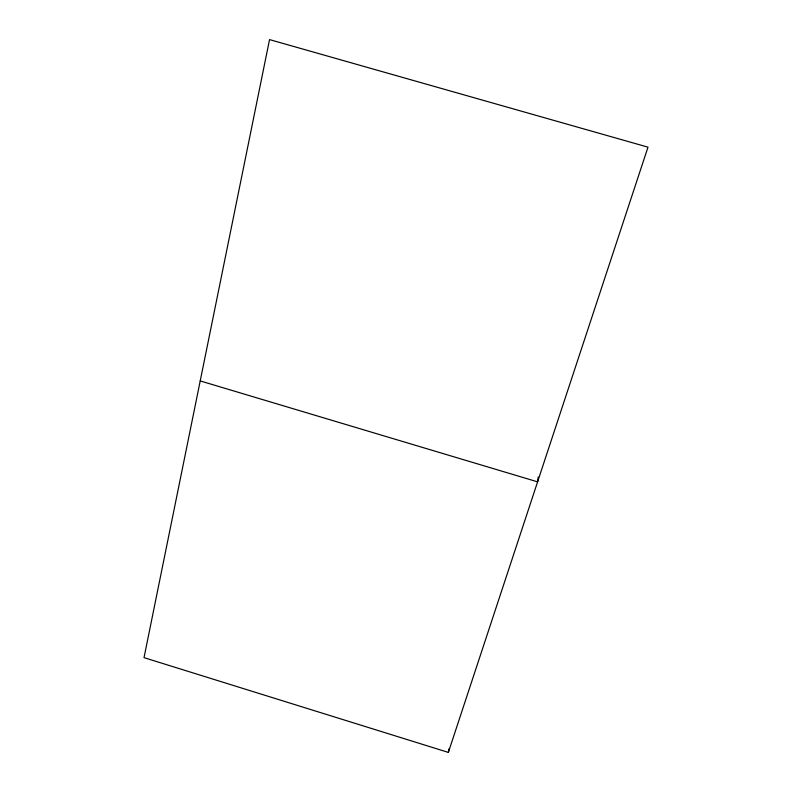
<?xml version="1.0" encoding="UTF-8"?>
<svg xmlns="http://www.w3.org/2000/svg" width="792" height="792" viewBox="0 0 792 792"><rect width="100%" height="100%" fill="white"/><g stroke="black" fill="none" stroke-linecap="round" stroke-linejoin="round"><path stroke-width="1.19" d="M538.253 476.972L537.59 481.853L200.218 380.922M448.351 752.4L647.985 147.163L269.537 39.6L144.015 657.647L448.351 752.4L449.054 748.777"/></g></svg>
